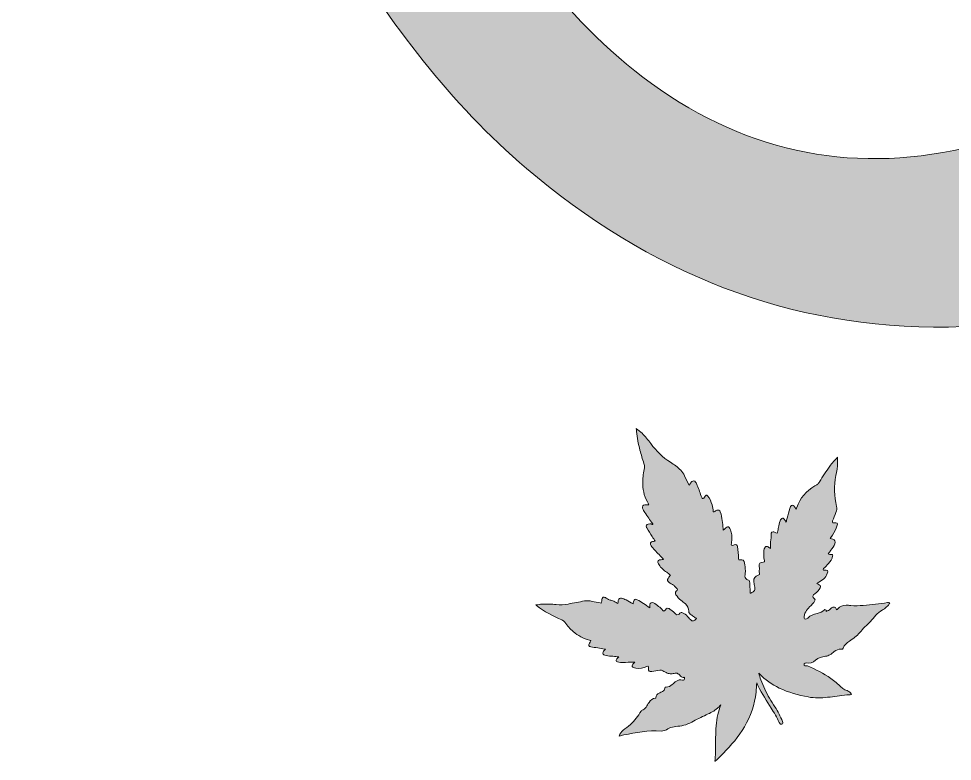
# Model space of a CAD drawing. Extents: x 630 to 1296, y -1322 to -490.
# Drawn here: x 629.9 to 746, y -1252.2 to -1159.8 of the extents above; entities that cross this region are included whole.
import ezdxf

# ---------------------------------------------------------------- set-up
doc = ezdxf.new("R2010")
doc.units = 0
doc.header["$MEASUREMENT"] = 0
doc.layers.add('katman 1', color=7, linetype='Continuous')

# ---------------------------------------------------------------- blocks, each defined once
blk = doc.blocks.new('block 4')
at = {"layer": 'katman 1', "true_color": 0xffffff}
h = blk.add_hatch(color=7, dxfattribs=at)
h.dxf.hatch_style = 2
edge = h.paths.add_edge_path()
edge.add_spline(control_points=[(653.52, -957.6), (653.52, -964.84), (653.29, -971.62), (653.56, -978.37), (654.24, -994.8), (655.26, -1011.21), (656.99, -1027.57), (660.03, -1056.17), (664.45, -1084.51), (673.56, -1111.92), (678.45, -1126.63), (684.65, -1140.71), (694, -1153.2), (698.16, -1158.76), (702.92, -1163.74), (708.56, -1167.82), (720.79, -1176.68), (734.23, -1179.26), (748.89, -1175.54), (749.96, -1175.27), (750.95, -1174.55), (752.44, -1174.9), (752.56, -1182.45), (755.04, -1189.45), (758.72, -1196.36), (755.62, -1197.81), (752.37, -1197.81), (749.23, -1198), (729.16, -1199.22), (711.43, -1193.06), (695.76, -1180.66), (685.9, -1172.85), (678.07, -1163.26), (671.47, -1152.62), (662.41, -1138.03), (656.07, -1122.24), (651.06, -1105.89), (644.99, -1086.06), (641, -1065.78), (638.12, -1045.27), (634.86, -1022.13), (633.04, -998.88), (631.94, -975.56), (630.81, -951.47), (630.87, -927.36), (630.08, -903.27), (630.06, -902.69), (629.87, -902.05), (630.33, -901.54), (631.19, -901.14), (631.81, -901.75), (632.44, -902.06), (654.04, -912.36), (675.98, -921.96), (697.05, -933.34), (719.79, -945.63), (742.24, -958.42), (763.01, -973.89), (784.27, -989.73), (804.01, -1007.41), (823.41, -1025.44), (841.53, -1042.29), (859.27, -1059.51), (875.61, -1078.11), (879.73, -1082.8), (883.76, -1087.56), (887.28, -1093.15), (885.24, -1093.05), (883.85, -1092.15), (882.38, -1091.59), (871.69, -1087.5), (860.83, -1084.11), (849.33, -1083.25), (842.73, -1082.75), (836.26, -1083.3), (830.17, -1086.05), (828.52, -1086.79), (827.57, -1086.62), (826.23, -1085.44), (793.16, -1056.42), (757.38, -1030.93), (721.76, -1005.24), (700.69, -990.06), (679.35, -975.26), (657.95, -960.55), (656.53, -959.58), (655.09, -958.64), (653.52, -957.6)], knot_values=[0, 0, 0, 0, 1, 1, 1, 2, 2, 2, 3, 3, 3, 4, 4, 4, 5, 5, 5, 6, 6, 6, 7, 7, 7, 8, 8, 8, 9, 9, 9, 10, 10, 10, 11, 11, 11, 12, 12, 12, 13, 13, 13, 14, 14, 14, 15, 15, 15, 16, 16, 16, 17, 17, 17, 18, 18, 18, 19, 19, 19, 20, 20, 20, 21, 21, 21, 22, 22, 22, 23, 23, 23, 24, 24, 24, 25, 25, 25, 26, 26, 26, 27, 27, 27, 28, 28, 28, 29, 29, 29, 29], degree=3, periodic=1)
at = {"layer": 'katman 1', "lineweight": 0}
blk.add_open_spline([(653.52, -957.6), (653.52, -964.84), (653.29, -971.62), (653.56, -978.37), (654.24, -994.8), (655.26, -1011.21), (656.99, -1027.57), (660.03, -1056.17), (664.45, -1084.51), (673.56, -1111.92), (678.45, -1126.63), (684.65, -1140.71), (694, -1153.2), (698.16, -1158.76), (702.92, -1163.74), (708.56, -1167.82), (720.79, -1176.68), (734.23, -1179.26), (748.89, -1175.54), (749.96, -1175.27), (750.95, -1174.55), (752.44, -1174.9), (752.56, -1182.45), (755.04, -1189.45), (758.72, -1196.36), (755.62, -1197.81), (752.37, -1197.81), (749.23, -1198), (729.16, -1199.22), (711.43, -1193.06), (695.76, -1180.66), (685.9, -1172.85), (678.07, -1163.26), (671.47, -1152.62), (662.41, -1138.03), (656.07, -1122.24), (651.06, -1105.89), (644.99, -1086.06), (641, -1065.78), (638.12, -1045.27), (634.86, -1022.13), (633.04, -998.88), (631.94, -975.56), (630.81, -951.47), (630.87, -927.36), (630.08, -903.27), (630.06, -902.69), (629.87, -902.05), (630.33, -901.54), (631.19, -901.14), (631.81, -901.75), (632.44, -902.06), (654.04, -912.36), (675.98, -921.96), (697.05, -933.34), (719.79, -945.63), (742.24, -958.42), (763.01, -973.89), (784.27, -989.73), (804.01, -1007.41), (823.41, -1025.44), (841.53, -1042.29), (859.27, -1059.51), (875.61, -1078.11), (879.73, -1082.8), (883.76, -1087.56), (887.28, -1093.15), (885.24, -1093.05), (883.85, -1092.15), (882.38, -1091.59), (871.69, -1087.5), (860.83, -1084.11), (849.33, -1083.25), (842.73, -1082.75), (836.26, -1083.3), (830.17, -1086.05), (828.52, -1086.79), (827.57, -1086.62), (826.23, -1085.44), (793.16, -1056.42), (757.38, -1030.93), (721.76, -1005.24), (700.69, -990.06), (679.35, -975.26), (657.95, -960.55), (656.53, -959.58), (655.09, -958.64), (653.52, -957.6)], degree=3, knots=[0, 0, 0, 0, 1, 1, 1, 2, 2, 2, 3, 3, 3, 4, 4, 4, 5, 5, 5, 6, 6, 6, 7, 7, 7, 8, 8, 8, 9, 9, 9, 10, 10, 10, 11, 11, 11, 12, 12, 12, 13, 13, 13, 14, 14, 14, 15, 15, 15, 16, 16, 16, 17, 17, 17, 18, 18, 18, 19, 19, 19, 20, 20, 20, 21, 21, 21, 22, 22, 22, 23, 23, 23, 24, 24, 24, 25, 25, 25, 26, 26, 26, 27, 27, 27, 28, 28, 28, 29, 29, 29, 29], dxfattribs=at)
blk = doc.blocks.new('block 10')
at = {"layer": 'katman 1', "true_color": 0x018f44}
h = blk.add_hatch(color=114, dxfattribs=at)
h.dxf.hatch_style = 2
edge = h.paths.add_edge_path()
edge.add_spline(control_points=[(721.65, -1242.45), (721.63, -1242.83), (721.61, -1243.2), (721.58, -1243.58), (721.42, -1245.13), (720.91, -1246.57), (720.12, -1247.91), (719.4, -1249.13), (718.5, -1250.19), (717.51, -1251.2), (717.18, -1251.52), (716.85, -1251.84), (716.51, -1252.16), (716.5, -1252.17), (716.49, -1252.18), (716.46, -1252.2), (716.46, -1252.14), (716.47, -1252.08), (716.47, -1252.03), (716.56, -1251.1), (716.54, -1250.16), (716.55, -1249.23), (716.57, -1248.26), (716.61, -1247.3), (716.83, -1246.36), (716.91, -1245.97), (717.04, -1245.59), (717.19, -1245.18), (717.08, -1245.3), (717, -1245.39), (716.92, -1245.47), (716.54, -1245.84), (716.09, -1246.1), (715.61, -1246.31), (714.99, -1246.58), (714.39, -1246.88), (713.8, -1247.22), (713.19, -1247.56), (712.54, -1247.79), (711.83, -1247.84), (711.53, -1247.86), (711.23, -1247.9), (710.95, -1248), (710.83, -1248.05), (710.71, -1248.09), (710.61, -1248.17), (710.36, -1248.37), (710.07, -1248.45), (709.76, -1248.43), (708.18, -1248.32), (706.65, -1248.6), (705.12, -1248.92), (704.94, -1248.96), (704.75, -1249.01), (704.56, -1249.05), (704.65, -1248.75), (704.82, -1248.52), (705.05, -1248.34), (705.34, -1248.11), (705.66, -1247.89), (705.94, -1247.63), (706.47, -1247.13), (706.91, -1246.56), (707.28, -1245.94), (707.31, -1245.89), (707.33, -1245.85), (707.39, -1245.84), (707.61, -1245.78), (707.77, -1245.63), (707.9, -1245.44), (708.02, -1245.26), (708.14, -1245.07), (708.26, -1244.88), (708.45, -1244.59), (708.69, -1244.37), (709.07, -1244.35), (709.11, -1244.35), (709.12, -1244.34), (709.11, -1244.3), (709.1, -1244), (709.27, -1243.84), (709.52, -1243.71), (709.66, -1243.64), (709.81, -1243.58), (709.95, -1243.49), (710.1, -1243.4), (710.21, -1243.27), (710.24, -1243.09), (710.25, -1243), (710.31, -1242.95), (710.39, -1242.95), (710.7, -1242.97), (710.93, -1242.83), (711.16, -1242.65), (711.32, -1242.51), (711.48, -1242.35), (711.67, -1242.23), (711.9, -1242.07), (712.15, -1242.01), (712.43, -1242.08), (712.5, -1242.1), (712.57, -1242.12), (712.62, -1242.05), (712.68, -1241.96), (712.67, -1241.86), (712.66, -1241.77), (712.66, -1241.73), (712.63, -1241.75), (712.61, -1241.75), (712.44, -1241.78), (712.31, -1241.7), (712.19, -1241.59), (712.11, -1241.51), (712.04, -1241.44), (711.96, -1241.36), (711.84, -1241.25), (711.69, -1241.21), (711.53, -1241.24), (711.35, -1241.27), (711.18, -1241.3), (711, -1241.3), (710.83, -1241.31), (710.67, -1241.29), (710.51, -1241.21), (710.34, -1241.12), (710.16, -1241.03), (709.98, -1240.94), (709.86, -1240.87), (709.74, -1240.84), (709.61, -1240.87), (709.28, -1240.94), (708.95, -1240.96), (708.62, -1241.02), (708.3, -1241.08), (708.17, -1240.97), (708.19, -1240.64), (708.2, -1240.6), (708.2, -1240.57), (708.2, -1240.53), (708.22, -1240.37), (708.16, -1240.32), (708, -1240.39), (707.56, -1240.61), (707.09, -1240.66), (706.61, -1240.61), (706.52, -1240.59), (706.42, -1240.58), (706.33, -1240.54), (706.17, -1240.48), (706.13, -1240.37), (706.2, -1240.21), (706.27, -1240.07), (706.38, -1239.96), (706.5, -1239.84), (706.32, -1239.85), (706.15, -1239.85), (705.99, -1239.86), (705.56, -1239.88), (705.14, -1239.91), (704.71, -1239.89), (704.58, -1239.89), (704.45, -1239.88), (704.33, -1239.82), (704.18, -1239.76), (704.14, -1239.65), (704.22, -1239.51), (704.29, -1239.39), (704.4, -1239.3), (704.51, -1239.19), (704.25, -1239.17), (704.01, -1239.16), (703.77, -1239.13), (703.49, -1239.11), (703.2, -1239.08), (702.93, -1239.03), (702.82, -1239.01), (702.72, -1238.98), (702.63, -1238.93), (702.49, -1238.86), (702.46, -1238.75), (702.54, -1238.61), (702.62, -1238.47), (702.75, -1238.36), (702.87, -1238.25), (702.83, -1238.22), (702.79, -1238.22), (702.75, -1238.22), (702.16, -1238.16), (701.59, -1238.03), (701.01, -1237.94), (700.96, -1237.93), (700.92, -1237.92), (700.88, -1237.9), (700.77, -1237.85), (700.73, -1237.76), (700.77, -1237.64), (700.81, -1237.54), (700.87, -1237.45), (700.94, -1237.36), (701.06, -1237.22), (701.04, -1237.16), (700.86, -1237.11), (700.1, -1236.92), (699.43, -1236.56), (698.83, -1236.05), (698.44, -1235.72), (698.1, -1235.33), (697.81, -1234.9), (697.71, -1234.75), (697.58, -1234.67), (697.42, -1234.6), (696.31, -1234.11), (695.25, -1233.55), (694.27, -1232.82), (694.25, -1232.8), (694.22, -1232.78), (694.18, -1232.74), (694.45, -1232.69), (694.72, -1232.66), (694.98, -1232.64), (695.57, -1232.6), (696.15, -1232.63), (696.73, -1232.7), (697.24, -1232.75), (697.72, -1232.72), (698.21, -1232.62), (698.89, -1232.48), (699.57, -1232.36), (700.25, -1232.24), (700.57, -1232.18), (700.88, -1232.22), (701.2, -1232.29), (701.53, -1232.36), (701.86, -1232.39), (702.19, -1232.49), (702.32, -1232.54), (702.36, -1232.5), (702.37, -1232.36), (702.38, -1232.21), (702.38, -1232.06), (702.45, -1231.92), (702.52, -1231.77), (702.62, -1231.73), (702.77, -1231.79), (702.89, -1231.83), (703, -1231.91), (703.11, -1231.99), (703.24, -1232.08), (703.37, -1232.14), (703.53, -1232.15), (703.7, -1232.16), (703.84, -1232.25), (703.99, -1232.33), (704.12, -1232.41), (704.25, -1232.49), (704.39, -1232.57), (704.4, -1232.42), (704.41, -1232.3), (704.44, -1232.17), (704.49, -1231.94), (704.62, -1231.85), (704.86, -1231.9), (705.05, -1231.95), (705.23, -1232.03), (705.4, -1232.12), (705.7, -1232.27), (705.99, -1232.44), (706.28, -1232.61), (706.3, -1232.51), (706.32, -1232.42), (706.34, -1232.33), (706.4, -1232.03), (706.52, -1231.97), (706.8, -1232.09), (707.08, -1232.2), (707.32, -1232.38), (707.57, -1232.55), (707.83, -1232.73), (708.08, -1232.91), (708.35, -1233.09), (708.35, -1232.97), (708.34, -1232.85), (708.36, -1232.74), (708.41, -1232.48), (708.56, -1232.38), (708.81, -1232.48), (709.06, -1232.58), (709.26, -1232.76), (709.46, -1232.92), (709.64, -1233.07), (709.82, -1233.22), (709.96, -1233.41), (710.05, -1233.53), (710.13, -1233.53), (710.24, -1233.42), (710.3, -1233.37), (710.34, -1233.3), (710.39, -1233.24), (710.47, -1233.14), (710.55, -1233.11), (710.67, -1233.16), (710.79, -1233.2), (710.89, -1233.28), (710.98, -1233.36), (711.19, -1233.54), (711.43, -1233.67), (711.6, -1233.89), (711.67, -1233.98), (711.77, -1233.98), (711.88, -1233.94), (711.96, -1233.9), (712.03, -1233.84), (712.09, -1233.78), (712.19, -1233.68), (712.3, -1233.66), (712.42, -1233.71), (712.68, -1233.8), (712.87, -1233.97), (713.05, -1234.16), (713.17, -1234.29), (713.28, -1234.43), (713.41, -1234.56), (713.68, -1234.86), (713.9, -1234.74), (714.14, -1234.47), (714.18, -1234.43), (714.14, -1234.41), (714.12, -1234.4), (713.98, -1234.3), (713.83, -1234.2), (713.69, -1234.1), (713.56, -1234), (713.42, -1233.91), (713.31, -1233.78), (713.24, -1233.71), (713.21, -1233.63), (713.21, -1233.53), (713.22, -1233.15), (713.07, -1232.84), (712.79, -1232.59), (712.61, -1232.44), (712.41, -1232.3), (712.22, -1232.16), (711.96, -1231.97), (711.79, -1231.71), (711.61, -1231.46), (711.49, -1231.31), (711.52, -1231.18), (711.64, -1231.03), (711.68, -1230.99), (711.72, -1230.96), (711.75, -1230.92), (711.82, -1230.85), (711.82, -1230.79), (711.75, -1230.72), (711.63, -1230.63), (711.53, -1230.53), (711.45, -1230.4), (711.38, -1230.28), (711.23, -1230.22), (711.1, -1230.15), (710.97, -1230.07), (710.83, -1230.01), (710.72, -1229.91), (710.56, -1229.76), (710.53, -1229.62), (710.63, -1229.43), (710.69, -1229.31), (710.77, -1229.21), (710.87, -1229.13), (710.95, -1229.07), (710.93, -1229.03), (710.87, -1228.97), (710.75, -1228.85), (710.6, -1228.76), (710.46, -1228.67), (710.08, -1228.42), (709.76, -1228.12), (709.51, -1227.75), (709.45, -1227.65), (709.39, -1227.56), (709.37, -1227.45), (709.34, -1227.29), (709.4, -1227.19), (709.55, -1227.14), (709.71, -1227.09), (709.87, -1227.12), (710.03, -1227.08), (710.04, -1227.07), (710.05, -1227.07), (710.08, -1227.06), (709.93, -1226.91), (709.78, -1226.76), (709.64, -1226.61), (709.29, -1226.24), (708.92, -1225.89), (708.6, -1225.49), (708.53, -1225.41), (708.48, -1225.32), (708.45, -1225.22), (708.4, -1225.07), (708.44, -1224.96), (708.59, -1224.89), (708.66, -1224.85), (708.73, -1224.84), (708.8, -1224.83), (708.87, -1224.82), (708.94, -1224.81), (709.03, -1224.8), (708.9, -1224.6), (708.78, -1224.42), (708.67, -1224.23), (708.45, -1223.87), (708.19, -1223.52), (707.98, -1223.15), (707.97, -1223.12), (707.95, -1223.09), (707.94, -1223.06), (707.88, -1222.86), (707.95, -1222.74), (708.15, -1222.69), (708.28, -1222.65), (708.41, -1222.65), (708.53, -1222.65), (708.59, -1222.65), (708.61, -1222.68), (708.64, -1222.71), (708.67, -1222.73), (708.7, -1222.73), (708.73, -1222.7), (708.75, -1222.67), (708.74, -1222.65), (708.72, -1222.62), (708.37, -1222.18), (708.06, -1221.71), (707.75, -1221.24), (707.64, -1221.07), (707.53, -1220.9), (707.47, -1220.71), (707.4, -1220.47), (707.49, -1220.32), (707.73, -1220.27), (707.9, -1220.24), (708.06, -1220.26), (708.24, -1220.27), (708.17, -1220.14), (708.12, -1220.02), (708.06, -1219.91), (707.61, -1219.13), (707.48, -1218.29), (707.49, -1217.41), (707.49, -1216.82), (707.55, -1216.23), (707.7, -1215.66), (707.75, -1215.47), (707.69, -1215.29), (707.63, -1215.12), (707.43, -1214.58), (707.29, -1214.03), (707.14, -1213.47), (706.93, -1212.7), (706.78, -1211.93), (706.71, -1211.13), (706.7, -1211.02), (706.69, -1210.91), (706.68, -1210.79), (706.95, -1210.96), (707.17, -1211.16), (707.39, -1211.37), (707.79, -1211.76), (708.14, -1212.21), (708.48, -1212.66), (709.17, -1213.57), (709.96, -1214.37), (710.94, -1214.98), (711.39, -1215.26), (711.84, -1215.58), (712.21, -1215.98), (712.39, -1216.18), (712.55, -1216.4), (712.67, -1216.65), (712.86, -1217.04), (713.06, -1217.43), (713.25, -1217.83), (713.3, -1217.81), (713.31, -1217.76), (713.33, -1217.73), (713.41, -1217.61), (713.49, -1217.49), (713.6, -1217.39), (713.77, -1217.25), (713.92, -1217.26), (714.06, -1217.44), (714.15, -1217.56), (714.22, -1217.7), (714.27, -1217.85), (714.46, -1218.35), (714.64, -1218.86), (714.82, -1219.37), (714.88, -1219.53), (714.93, -1219.55), (715.06, -1219.43), (715.14, -1219.36), (715.19, -1219.27), (715.25, -1219.18), (715.34, -1219.04), (715.41, -1219.04), (715.53, -1219.16), (715.84, -1219.47), (715.99, -1219.86), (716.1, -1220.27), (716.16, -1220.54), (716.21, -1220.81), (716.26, -1221.09), (716.27, -1221.16), (716.29, -1221.17), (716.35, -1221.13), (716.46, -1221.07), (716.58, -1221.01), (716.7, -1220.96), (716.91, -1220.88), (717.05, -1220.94), (717.13, -1221.16), (717.26, -1221.51), (717.31, -1221.87), (717.37, -1222.23), (717.41, -1222.56), (717.45, -1222.88), (717.49, -1223.21), (717.5, -1223.28), (717.5, -1223.35), (717.5, -1223.43), (717.59, -1223.39), (717.66, -1223.34), (717.71, -1223.26), (717.77, -1223.18), (717.84, -1223.1), (717.92, -1223.05), (718.04, -1222.97), (718.14, -1222.98), (718.23, -1223.09), (718.37, -1223.27), (718.43, -1223.48), (718.49, -1223.69), (718.59, -1224.11), (718.58, -1224.53), (718.52, -1224.95), (718.51, -1225.03), (718.49, -1225.11), (718.49, -1225.19), (718.49, -1225.29), (718.54, -1225.33), (718.64, -1225.32), (718.72, -1225.31), (718.79, -1225.28), (718.86, -1225.25), (719.09, -1225.16), (719.21, -1225.23), (719.26, -1225.48), (719.34, -1225.97), (719.39, -1226.45), (719.41, -1226.94), (719.42, -1227.13), (719.43, -1227.13), (719.61, -1227.11), (719.93, -1227.07), (720.1, -1227.2), (720.14, -1227.52), (720.18, -1227.84), (720.22, -1228.16), (720.25, -1228.48), (720.26, -1228.65), (720.22, -1228.82), (720.2, -1228.99), (720.18, -1229.21), (720.21, -1229.42), (720.42, -1229.55), (720.48, -1229.59), (720.55, -1229.62), (720.63, -1229.64), (720.71, -1229.65), (720.75, -1229.71), (720.76, -1229.79), (720.8, -1230.11), (720.81, -1230.44), (720.83, -1230.76), (720.84, -1230.92), (720.84, -1231.08), (720.84, -1231.24), (720.84, -1231.29), (720.85, -1231.31), (720.91, -1231.28), (721.01, -1231.23), (721.11, -1231.18), (721.2, -1231.12), (721.36, -1231.02), (721.43, -1230.87), (721.43, -1230.68), (721.42, -1230.45), (721.35, -1230.24), (721.32, -1230.03), (721.31, -1229.96), (721.3, -1229.89), (721.29, -1229.83), (721.26, -1229.41), (721.44, -1229.14), (721.84, -1229.01), (722, -1228.96), (722.02, -1228.93), (721.99, -1228.77), (721.97, -1228.62), (721.95, -1228.47), (721.99, -1228.31), (722.02, -1228.2), (721.99, -1228.08), (721.97, -1227.96), (721.92, -1227.55), (722.05, -1227.41), (722.46, -1227.42), (722.64, -1227.42), (722.65, -1227.4), (722.61, -1227.22), (722.53, -1226.8), (722.49, -1226.38), (722.55, -1225.95), (722.57, -1225.83), (722.6, -1225.71), (722.66, -1225.61), (722.73, -1225.48), (722.84, -1225.44), (722.98, -1225.48), (723.12, -1225.52), (723.22, -1225.62), (723.35, -1225.71), (723.35, -1225.59), (723.36, -1225.49), (723.36, -1225.39), (723.36, -1225.05), (723.36, -1224.7), (723.45, -1224.37), (723.48, -1224.27), (723.46, -1224.17), (723.45, -1224.07), (723.45, -1223.98), (723.44, -1223.88), (723.47, -1223.79), (723.5, -1223.67), (723.58, -1223.61), (723.71, -1223.63), (723.83, -1223.64), (723.94, -1223.7), (724.05, -1223.76), (724.18, -1223.82), (724.22, -1223.81), (724.25, -1223.67), (724.29, -1223.47), (724.32, -1223.27), (724.35, -1223.07), (724.4, -1222.81), (724.47, -1222.54), (724.56, -1222.28), (724.6, -1222.2), (724.64, -1222.11), (724.7, -1222.04), (724.79, -1221.91), (724.91, -1221.9), (725.02, -1222.01), (725.13, -1222.11), (725.21, -1222.24), (725.28, -1222.38), (725.28, -1222.39), (725.29, -1222.41), (725.31, -1222.45), (725.36, -1222.26), (725.4, -1222.09), (725.44, -1221.93), (725.54, -1221.53), (725.64, -1221.12), (725.77, -1220.72), (725.8, -1220.64), (725.83, -1220.56), (725.87, -1220.49), (726, -1220.28), (726.14, -1220.27), (726.31, -1220.45), (726.4, -1220.56), (726.47, -1220.68), (726.54, -1220.81), (726.59, -1220.75), (726.61, -1220.67), (726.63, -1220.61), (727.03, -1219.42), (727.83, -1218.57), (728.87, -1217.92), (728.98, -1217.85), (729.09, -1217.78), (729.2, -1217.72), (729.32, -1217.64), (729.39, -1217.52), (729.46, -1217.4), (729.87, -1216.75), (730.28, -1216.1), (730.74, -1215.47), (731.02, -1215.08), (731.34, -1214.71), (731.69, -1214.36), (731.72, -1214.59), (731.72, -1214.82), (731.72, -1215.04), (731.7, -1215.58), (731.62, -1216.1), (731.51, -1216.63), (731.25, -1217.92), (731.3, -1219.2), (731.58, -1220.48), (731.64, -1220.73), (731.6, -1220.98), (731.5, -1221.22), (731.36, -1221.57), (731.26, -1221.94), (731.09, -1222.28), (731.02, -1222.43), (731.07, -1222.51), (731.24, -1222.52), (731.33, -1222.53), (731.42, -1222.51), (731.51, -1222.51), (731.65, -1222.49), (731.71, -1222.55), (731.69, -1222.69), (731.68, -1222.86), (731.61, -1223.02), (731.55, -1223.18), (731.38, -1223.6), (731.15, -1223.97), (730.88, -1224.33), (730.85, -1224.37), (730.82, -1224.42), (730.79, -1224.46), (730.9, -1224.5), (731.01, -1224.52), (731.11, -1224.56), (731.39, -1224.66), (731.47, -1224.84), (731.37, -1225.11), (731.26, -1225.42), (731.06, -1225.67), (730.88, -1225.93), (730.78, -1226.06), (730.68, -1226.19), (730.58, -1226.32), (730.52, -1226.39), (730.55, -1226.41), (730.61, -1226.43), (730.71, -1226.46), (730.81, -1226.45), (730.91, -1226.44), (731.09, -1226.43), (731.13, -1226.46), (731.09, -1226.64), (731.03, -1227.01), (730.84, -1227.3), (730.59, -1227.57), (730.39, -1227.79), (730.17, -1228), (729.96, -1228.22), (729.94, -1228.25), (729.88, -1228.27), (729.91, -1228.33), (729.93, -1228.39), (729.98, -1228.42), (730.04, -1228.42), (730.13, -1228.42), (730.21, -1228.41), (730.3, -1228.4), (730.45, -1228.4), (730.5, -1228.46), (730.48, -1228.62), (730.43, -1228.9), (730.3, -1229.14), (730.11, -1229.35), (729.91, -1229.58), (729.65, -1229.76), (729.39, -1229.92), (729.3, -1229.97), (729.22, -1230.02), (729.12, -1230.08), (729.23, -1230.12), (729.34, -1230.15), (729.43, -1230.22), (729.6, -1230.33), (729.64, -1230.45), (729.54, -1230.62), (729.37, -1230.9), (729.2, -1231.16), (728.91, -1231.33), (728.58, -1231.51), (728.56, -1231.72), (728.84, -1231.97), (728.93, -1232.05), (728.93, -1232.11), (728.88, -1232.2), (728.72, -1232.51), (728.48, -1232.74), (728.24, -1232.98), (728.06, -1233.16), (727.88, -1233.35), (727.75, -1233.58), (727.6, -1233.83), (727.55, -1234.11), (727.57, -1234.4), (727.58, -1234.47), (727.62, -1234.49), (727.68, -1234.49), (727.81, -1234.49), (727.92, -1234.46), (728, -1234.37), (728.32, -1234.02), (728.75, -1233.91), (729.18, -1233.8), (729.52, -1233.72), (729.84, -1233.61), (730.08, -1233.34), (730.1, -1233.31), (730.11, -1233.31), (730.14, -1233.32), (730.28, -1233.37), (730.32, -1233.42), (730.28, -1233.54), (730.48, -1233.46), (730.67, -1233.39), (730.82, -1233.23), (730.86, -1233.18), (730.92, -1233.14), (730.97, -1233.1), (731.07, -1233.02), (731.19, -1232.97), (731.32, -1233.02), (731.5, -1233.07), (731.57, -1233.15), (731.57, -1233.34), (731.63, -1233.3), (731.69, -1233.27), (731.74, -1233.22), (732, -1232.9), (732.35, -1232.78), (732.76, -1232.77), (732.96, -1232.77), (733.16, -1232.79), (733.35, -1232.82), (733.87, -1232.89), (734.39, -1232.83), (734.91, -1232.8), (735.93, -1232.73), (736.94, -1232.61), (737.94, -1232.44), (738.03, -1232.42), (738.06, -1232.43), (738.23, -1232.47), (738.12, -1232.67), (737.98, -1232.84), (737.81, -1232.99), (737.64, -1233.15), (737.45, -1233.28), (737.25, -1233.39), (736.95, -1233.55), (736.69, -1233.76), (736.48, -1234.02), (736.05, -1234.54), (735.62, -1235.04), (735.11, -1235.48), (734.87, -1235.69), (734.68, -1235.94), (734.47, -1236.18), (734.11, -1236.6), (733.67, -1236.94), (733.2, -1237.23), (732.85, -1237.45), (732.56, -1237.72), (732.4, -1238.11), (732.36, -1238.22), (732.29, -1238.27), (732.16, -1238.25), (731.82, -1238.21), (731.55, -1238.37), (731.29, -1238.55), (731.12, -1238.68), (730.95, -1238.82), (730.76, -1238.94), (730.59, -1239.04), (730.41, -1239.1), (730.22, -1239.13), (729.77, -1239.19), (729.33, -1239.3), (728.98, -1239.61), (728.63, -1239.93), (728.24, -1240.01), (727.79, -1239.96), (727.7, -1239.95), (727.61, -1239.95), (727.57, -1240.07), (727.51, -1240.25), (727.57, -1240.32), (727.75, -1240.3), (727.83, -1240.3), (727.89, -1240.29), (727.96, -1240.32), (728.98, -1240.75), (729.97, -1241.24), (730.88, -1241.89), (731.33, -1242.22), (731.77, -1242.57), (732.16, -1242.97), (732.3, -1243.11), (732.45, -1243.22), (732.63, -1243.29), (732.8, -1243.36), (732.98, -1243.43), (733.13, -1243.53), (733.27, -1243.62), (733.38, -1243.74), (733.44, -1243.9), (733.24, -1243.91), (733.05, -1243.93), (732.85, -1243.94), (732.06, -1244.02), (731.27, -1244.14), (730.47, -1244.23), (729.67, -1244.31), (728.86, -1244.34), (728.06, -1244.19), (726.82, -1243.96), (725.61, -1243.63), (724.46, -1243.08), (723.53, -1242.64), (722.7, -1242.05), (721.99, -1241.3), (721.97, -1241.28), (721.95, -1241.27), (721.92, -1241.24), (721.99, -1241.52), (722.08, -1241.79), (722.17, -1242.05), (722.45, -1242.86), (722.82, -1243.63), (723.26, -1244.36), (723.47, -1244.72), (723.7, -1245.06), (723.92, -1245.41), (724.29, -1246), (724.6, -1246.62), (724.88, -1247.25), (724.96, -1247.41), (724.91, -1247.52), (724.76, -1247.58), (724.66, -1247.61), (724.58, -1247.59), (724.53, -1247.5), (724.5, -1247.45), (724.47, -1247.4), (724.45, -1247.35), (724.16, -1246.74), (723.82, -1246.15), (723.45, -1245.57), (722.89, -1244.68), (722.3, -1243.8), (721.84, -1242.84), (721.78, -1242.71), (721.71, -1242.58), (721.65, -1242.45)], knot_values=[0, 0, 0, 0, 1, 1, 1, 2, 2, 2, 3, 3, 3, 4, 4, 4, 5, 5, 5, 6, 6, 6, 7, 7, 7, 8, 8, 8, 9, 9, 9, 10, 10, 10, 11, 11, 11, 12, 12, 12, 13, 13, 13, 14, 14, 14, 15, 15, 15, 16, 16, 16, 17, 17, 17, 18, 18, 18, 19, 19, 19, 20, 20, 20, 21, 21, 21, 22, 22, 22, 23, 23, 23, 24, 24, 24, 25, 25, 25, 26, 26, 26, 27, 27, 27, 28, 28, 28, 29, 29, 29, 30, 30, 30, 31, 31, 31, 32, 32, 32, 33, 33, 33, 34, 34, 34, 35, 35, 35, 36, 36, 36, 37, 37, 37, 38, 38, 38, 39, 39, 39, 40, 40, 40, 41, 41, 41, 42, 42, 42, 43, 43, 43, 44, 44, 44, 45, 45, 45, 46, 46, 46, 47, 47, 47, 48, 48, 48, 49, 49, 49, 50, 50, 50, 51, 51, 51, 52, 52, 52, 53, 53, 53, 54, 54, 54, 55, 55, 55, 56, 56, 56, 57, 57, 57, 58, 58, 58, 59, 59, 59, 60, 60, 60, 61, 61, 61, 62, 62, 62, 63, 63, 63, 64, 64, 64, 65, 65, 65, 66, 66, 66, 67, 67, 67, 68, 68, 68, 69, 69, 69, 70, 70, 70, 71, 71, 71, 72, 72, 72, 73, 73, 73, 74, 74, 74, 75, 75, 75, 76, 76, 76, 77, 77, 77, 78, 78, 78, 79, 79, 79, 80, 80, 80, 81, 81, 81, 82, 82, 82, 83, 83, 83, 84, 84, 84, 85, 85, 85, 86, 86, 86, 87, 87, 87, 88, 88, 88, 89, 89, 89, 90, 90, 90, 91, 91, 91, 92, 92, 92, 93, 93, 93, 94, 94, 94, 95, 95, 95, 96, 96, 96, 97, 97, 97, 98, 98, 98, 99, 99, 99, 100, 100, 100, 101, 101, 101, 102, 102, 102, 103, 103, 103, 104, 104, 104, 105, 105, 105, 106, 106, 106, 107, 107, 107, 108, 108, 108, 109, 109, 109, 110, 110, 110, 111, 111, 111, 112, 112, 112, 113, 113, 113, 114, 114, 114, 115, 115, 115, 116, 116, 116, 117, 117, 117, 118, 118, 118, 119, 119, 119, 120, 120, 120, 121, 121, 121, 122, 122, 122, 123, 123, 123, 124, 124, 124, 125, 125, 125, 126, 126, 126, 127, 127, 127, 128, 128, 128, 129, 129, 129, 130, 130, 130, 131, 131, 131, 132, 132, 132, 133, 133, 133, 134, 134, 134, 135, 135, 135, 136, 136, 136, 137, 137, 137, 138, 138, 138, 139, 139, 139, 140, 140, 140, 141, 141, 141, 142, 142, 142, 143, 143, 143, 144, 144, 144, 145, 145, 145, 146, 146, 146, 147, 147, 147, 148, 148, 148, 149, 149, 149, 150, 150, 150, 151, 151, 151, 152, 152, 152, 153, 153, 153, 154, 154, 154, 155, 155, 155, 156, 156, 156, 157, 157, 157, 158, 158, 158, 159, 159, 159, 160, 160, 160, 161, 161, 161, 162, 162, 162, 163, 163, 163, 164, 164, 164, 165, 165, 165, 166, 166, 166, 167, 167, 167, 168, 168, 168, 169, 169, 169, 170, 170, 170, 171, 171, 171, 172, 172, 172, 173, 173, 173, 174, 174, 174, 175, 175, 175, 176, 176, 176, 177, 177, 177, 178, 178, 178, 179, 179, 179, 180, 180, 180, 181, 181, 181, 182, 182, 182, 183, 183, 183, 184, 184, 184, 185, 185, 185, 186, 186, 186, 187, 187, 187, 188, 188, 188, 189, 189, 189, 190, 190, 190, 191, 191, 191, 192, 192, 192, 193, 193, 193, 194, 194, 194, 195, 195, 195, 196, 196, 196, 197, 197, 197, 198, 198, 198, 199, 199, 199, 200, 200, 200, 201, 201, 201, 202, 202, 202, 203, 203, 203, 204, 204, 204, 205, 205, 205, 206, 206, 206, 207, 207, 207, 208, 208, 208, 209, 209, 209, 210, 210, 210, 211, 211, 211, 212, 212, 212, 213, 213, 213, 214, 214, 214, 215, 215, 215, 216, 216, 216, 217, 217, 217, 218, 218, 218, 219, 219, 219, 220, 220, 220, 221, 221, 221, 222, 222, 222, 223, 223, 223, 224, 224, 224, 225, 225, 225, 226, 226, 226, 227, 227, 227, 228, 228, 228, 229, 229, 229, 230, 230, 230, 231, 231, 231, 232, 232, 232, 233, 233, 233, 234, 234, 234, 235, 235, 235, 236, 236, 236, 237, 237, 237, 238, 238, 238, 239, 239, 239, 240, 240, 240, 241, 241, 241, 242, 242, 242, 243, 243, 243, 244, 244, 244, 245, 245, 245, 246, 246, 246, 247, 247, 247, 248, 248, 248, 249, 249, 249, 250, 250, 250, 251, 251, 251, 252, 252, 252, 253, 253, 253, 254, 254, 254, 255, 255, 255, 256, 256, 256, 257, 257, 257, 258, 258, 258, 259, 259, 259, 260, 260, 260, 261, 261, 261, 262, 262, 262, 263, 263, 263, 264, 264, 264, 265, 265, 265, 266, 266, 266, 267, 267, 267, 268, 268, 268, 269, 269, 269, 270, 270, 270, 271, 271, 271, 272, 272, 272, 273, 273, 273, 274, 274, 274, 275, 275, 275, 276, 276, 276, 277, 277, 277, 278, 278, 278, 279, 279, 279, 280, 280, 280, 281, 281, 281, 282, 282, 282, 283, 283, 283, 284, 284, 284, 285, 285, 285, 286, 286, 286, 287, 287, 287, 288, 288, 288, 289, 289, 289, 290, 290, 290, 291, 291, 291, 292, 292, 292, 293, 293, 293, 294, 294, 294, 295, 295, 295, 296, 296, 296, 297, 297, 297, 298, 298, 298, 299, 299, 299, 300, 300, 300, 301, 301, 301, 302, 302, 302, 303, 303, 303, 304, 304, 304, 305, 305, 305, 306, 306, 306, 307, 307, 307, 308, 308, 308, 309, 309, 309, 310, 310, 310, 311, 311, 311, 312, 312, 312, 313, 313, 313, 314, 314, 314, 315, 315, 315, 316, 316, 316, 317, 317, 317, 318, 318, 318, 319, 319, 319, 320, 320, 320, 321, 321, 321, 322, 322, 322, 323, 323, 323, 323], degree=3, periodic=1)
at = {"layer": 'katman 1', "lineweight": 0}
blk.add_open_spline([(721.65, -1242.45), (721.63, -1242.83), (721.61, -1243.2), (721.58, -1243.58), (721.42, -1245.13), (720.91, -1246.57), (720.12, -1247.91), (719.4, -1249.13), (718.5, -1250.19), (717.51, -1251.2), (717.18, -1251.52), (716.85, -1251.84), (716.51, -1252.16), (716.5, -1252.17), (716.49, -1252.18), (716.46, -1252.2), (716.46, -1252.14), (716.47, -1252.08), (716.47, -1252.03), (716.56, -1251.1), (716.54, -1250.16), (716.55, -1249.23), (716.57, -1248.26), (716.61, -1247.3), (716.83, -1246.36), (716.91, -1245.97), (717.04, -1245.59), (717.19, -1245.18), (717.08, -1245.3), (717, -1245.39), (716.92, -1245.47), (716.54, -1245.84), (716.09, -1246.1), (715.61, -1246.31), (714.99, -1246.58), (714.39, -1246.88), (713.8, -1247.22), (713.19, -1247.56), (712.54, -1247.79), (711.83, -1247.84), (711.53, -1247.86), (711.23, -1247.9), (710.95, -1248), (710.83, -1248.05), (710.71, -1248.09), (710.61, -1248.17), (710.36, -1248.37), (710.07, -1248.45), (709.76, -1248.43), (708.18, -1248.32), (706.65, -1248.6), (705.12, -1248.92), (704.94, -1248.96), (704.75, -1249.01), (704.56, -1249.05), (704.65, -1248.75), (704.82, -1248.52), (705.05, -1248.34), (705.34, -1248.11), (705.66, -1247.89), (705.94, -1247.63), (706.47, -1247.13), (706.91, -1246.56), (707.28, -1245.94), (707.31, -1245.89), (707.33, -1245.85), (707.39, -1245.84), (707.61, -1245.78), (707.77, -1245.63), (707.9, -1245.44), (708.02, -1245.26), (708.14, -1245.07), (708.26, -1244.88), (708.45, -1244.59), (708.69, -1244.37), (709.07, -1244.35), (709.11, -1244.35), (709.12, -1244.34), (709.11, -1244.3), (709.1, -1244), (709.27, -1243.84), (709.52, -1243.71), (709.66, -1243.64), (709.81, -1243.58), (709.95, -1243.49), (710.1, -1243.4), (710.21, -1243.27), (710.24, -1243.09), (710.25, -1243), (710.31, -1242.95), (710.39, -1242.95), (710.7, -1242.97), (710.93, -1242.83), (711.16, -1242.65), (711.32, -1242.51), (711.48, -1242.35), (711.67, -1242.23), (711.9, -1242.07), (712.15, -1242.01), (712.43, -1242.08), (712.5, -1242.1), (712.57, -1242.12), (712.62, -1242.05), (712.68, -1241.96), (712.67, -1241.86), (712.66, -1241.77), (712.66, -1241.73), (712.63, -1241.75), (712.61, -1241.75), (712.44, -1241.78), (712.31, -1241.7), (712.19, -1241.59), (712.11, -1241.51), (712.04, -1241.44), (711.96, -1241.36), (711.84, -1241.25), (711.69, -1241.21), (711.53, -1241.24), (711.35, -1241.27), (711.18, -1241.3), (711, -1241.3), (710.83, -1241.31), (710.67, -1241.29), (710.51, -1241.21), (710.34, -1241.12), (710.16, -1241.03), (709.98, -1240.94), (709.86, -1240.87), (709.74, -1240.84), (709.61, -1240.87), (709.28, -1240.94), (708.95, -1240.96), (708.62, -1241.02), (708.3, -1241.08), (708.17, -1240.97), (708.19, -1240.64), (708.2, -1240.6), (708.2, -1240.57), (708.2, -1240.53), (708.22, -1240.37), (708.16, -1240.32), (708, -1240.39), (707.56, -1240.61), (707.09, -1240.66), (706.61, -1240.61), (706.52, -1240.59), (706.42, -1240.58), (706.33, -1240.54), (706.17, -1240.48), (706.13, -1240.37), (706.2, -1240.21), (706.27, -1240.07), (706.38, -1239.96), (706.5, -1239.84), (706.32, -1239.85), (706.15, -1239.85), (705.99, -1239.86), (705.56, -1239.88), (705.14, -1239.91), (704.71, -1239.89), (704.58, -1239.89), (704.45, -1239.88), (704.33, -1239.82), (704.18, -1239.76), (704.14, -1239.65), (704.22, -1239.51), (704.29, -1239.39), (704.4, -1239.3), (704.51, -1239.19), (704.25, -1239.17), (704.01, -1239.16), (703.77, -1239.13), (703.49, -1239.11), (703.2, -1239.08), (702.93, -1239.03), (702.82, -1239.01), (702.72, -1238.98), (702.63, -1238.93), (702.49, -1238.86), (702.46, -1238.75), (702.54, -1238.61), (702.62, -1238.47), (702.75, -1238.36), (702.87, -1238.25), (702.83, -1238.22), (702.79, -1238.22), (702.75, -1238.22), (702.16, -1238.16), (701.59, -1238.03), (701.01, -1237.94), (700.96, -1237.93), (700.92, -1237.92), (700.88, -1237.9), (700.77, -1237.85), (700.73, -1237.76), (700.77, -1237.64), (700.81, -1237.54), (700.87, -1237.45), (700.94, -1237.36), (701.06, -1237.22), (701.04, -1237.16), (700.86, -1237.11), (700.1, -1236.92), (699.43, -1236.56), (698.83, -1236.05), (698.44, -1235.72), (698.1, -1235.33), (697.81, -1234.9), (697.71, -1234.75), (697.58, -1234.67), (697.42, -1234.6), (696.31, -1234.11), (695.25, -1233.55), (694.27, -1232.82), (694.25, -1232.8), (694.22, -1232.78), (694.18, -1232.74), (694.45, -1232.69), (694.72, -1232.66), (694.98, -1232.64), (695.57, -1232.6), (696.15, -1232.63), (696.73, -1232.7), (697.24, -1232.75), (697.72, -1232.72), (698.21, -1232.62), (698.89, -1232.48), (699.57, -1232.36), (700.25, -1232.24), (700.57, -1232.18), (700.88, -1232.22), (701.2, -1232.29), (701.53, -1232.36), (701.86, -1232.39), (702.19, -1232.49), (702.32, -1232.54), (702.36, -1232.5), (702.37, -1232.36), (702.38, -1232.21), (702.38, -1232.06), (702.45, -1231.92), (702.52, -1231.77), (702.62, -1231.73), (702.77, -1231.79), (702.89, -1231.83), (703, -1231.91), (703.11, -1231.99), (703.24, -1232.08), (703.37, -1232.14), (703.53, -1232.15), (703.7, -1232.16), (703.84, -1232.25), (703.99, -1232.33), (704.12, -1232.41), (704.25, -1232.49), (704.39, -1232.57), (704.4, -1232.42), (704.41, -1232.3), (704.44, -1232.17), (704.49, -1231.94), (704.62, -1231.85), (704.86, -1231.9), (705.05, -1231.95), (705.23, -1232.03), (705.4, -1232.12), (705.7, -1232.27), (705.99, -1232.44), (706.28, -1232.61), (706.3, -1232.51), (706.32, -1232.42), (706.34, -1232.33), (706.4, -1232.03), (706.52, -1231.97), (706.8, -1232.09), (707.08, -1232.2), (707.32, -1232.38), (707.57, -1232.55), (707.83, -1232.73), (708.08, -1232.91), (708.35, -1233.09), (708.35, -1232.97), (708.34, -1232.85), (708.36, -1232.74), (708.41, -1232.48), (708.56, -1232.38), (708.81, -1232.48), (709.06, -1232.58), (709.26, -1232.76), (709.46, -1232.92), (709.64, -1233.07), (709.82, -1233.22), (709.96, -1233.41), (710.05, -1233.53), (710.13, -1233.53), (710.24, -1233.42), (710.3, -1233.37), (710.34, -1233.3), (710.39, -1233.24), (710.47, -1233.14), (710.55, -1233.11), (710.67, -1233.16), (710.79, -1233.2), (710.89, -1233.28), (710.98, -1233.36), (711.19, -1233.54), (711.43, -1233.67), (711.6, -1233.89), (711.67, -1233.98), (711.77, -1233.98), (711.88, -1233.94), (711.96, -1233.9), (712.03, -1233.84), (712.09, -1233.78), (712.19, -1233.68), (712.3, -1233.66), (712.42, -1233.71), (712.68, -1233.8), (712.87, -1233.97), (713.05, -1234.16), (713.17, -1234.29), (713.28, -1234.43), (713.41, -1234.56), (713.68, -1234.86), (713.9, -1234.74), (714.14, -1234.47), (714.18, -1234.43), (714.14, -1234.41), (714.12, -1234.4), (713.98, -1234.3), (713.83, -1234.2), (713.69, -1234.1), (713.56, -1234), (713.42, -1233.91), (713.31, -1233.78), (713.24, -1233.71), (713.21, -1233.63), (713.21, -1233.53), (713.22, -1233.15), (713.07, -1232.84), (712.79, -1232.59), (712.61, -1232.44), (712.41, -1232.3), (712.22, -1232.16), (711.96, -1231.97), (711.79, -1231.71), (711.61, -1231.46), (711.49, -1231.31), (711.52, -1231.18), (711.64, -1231.03), (711.68, -1230.99), (711.72, -1230.96), (711.75, -1230.92), (711.82, -1230.85), (711.82, -1230.79), (711.75, -1230.72), (711.63, -1230.63), (711.53, -1230.53), (711.45, -1230.4), (711.38, -1230.28), (711.23, -1230.22), (711.1, -1230.15), (710.97, -1230.07), (710.83, -1230.01), (710.72, -1229.91), (710.56, -1229.76), (710.53, -1229.62), (710.63, -1229.43), (710.69, -1229.31), (710.77, -1229.21), (710.87, -1229.13), (710.95, -1229.07), (710.93, -1229.03), (710.87, -1228.97), (710.75, -1228.85), (710.6, -1228.76), (710.46, -1228.67), (710.08, -1228.42), (709.76, -1228.12), (709.51, -1227.75), (709.45, -1227.65), (709.39, -1227.56), (709.37, -1227.45), (709.34, -1227.29), (709.4, -1227.19), (709.55, -1227.14), (709.71, -1227.09), (709.87, -1227.12), (710.03, -1227.08), (710.04, -1227.07), (710.05, -1227.07), (710.08, -1227.06), (709.93, -1226.91), (709.78, -1226.76), (709.64, -1226.61), (709.29, -1226.24), (708.92, -1225.89), (708.6, -1225.49), (708.53, -1225.41), (708.48, -1225.32), (708.45, -1225.22), (708.4, -1225.07), (708.44, -1224.96), (708.59, -1224.89), (708.66, -1224.85), (708.73, -1224.84), (708.8, -1224.83), (708.87, -1224.82), (708.94, -1224.81), (709.03, -1224.8), (708.9, -1224.6), (708.78, -1224.42), (708.67, -1224.23), (708.45, -1223.87), (708.19, -1223.52), (707.98, -1223.15), (707.97, -1223.12), (707.95, -1223.09), (707.94, -1223.06), (707.88, -1222.86), (707.95, -1222.74), (708.15, -1222.69), (708.28, -1222.65), (708.41, -1222.65), (708.53, -1222.65), (708.59, -1222.65), (708.61, -1222.68), (708.64, -1222.71), (708.67, -1222.73), (708.7, -1222.73), (708.73, -1222.7), (708.75, -1222.67), (708.74, -1222.65), (708.72, -1222.62), (708.37, -1222.18), (708.06, -1221.71), (707.75, -1221.24), (707.64, -1221.07), (707.53, -1220.9), (707.47, -1220.71), (707.4, -1220.47), (707.49, -1220.32), (707.73, -1220.27), (707.9, -1220.24), (708.06, -1220.26), (708.24, -1220.27), (708.17, -1220.14), (708.12, -1220.02), (708.06, -1219.91), (707.61, -1219.13), (707.48, -1218.29), (707.49, -1217.41), (707.49, -1216.82), (707.55, -1216.23), (707.7, -1215.66), (707.75, -1215.47), (707.69, -1215.29), (707.63, -1215.12), (707.43, -1214.58), (707.29, -1214.03), (707.14, -1213.47), (706.93, -1212.7), (706.78, -1211.93), (706.71, -1211.13), (706.7, -1211.02), (706.69, -1210.91), (706.68, -1210.79), (706.95, -1210.96), (707.17, -1211.16), (707.39, -1211.37), (707.79, -1211.76), (708.14, -1212.21), (708.48, -1212.66), (709.17, -1213.57), (709.96, -1214.37), (710.94, -1214.98), (711.39, -1215.26), (711.84, -1215.58), (712.21, -1215.98), (712.39, -1216.18), (712.55, -1216.4), (712.67, -1216.65), (712.86, -1217.04), (713.06, -1217.43), (713.25, -1217.83), (713.3, -1217.81), (713.31, -1217.76), (713.33, -1217.73), (713.41, -1217.61), (713.49, -1217.49), (713.6, -1217.39), (713.77, -1217.25), (713.92, -1217.26), (714.06, -1217.44), (714.15, -1217.56), (714.22, -1217.7), (714.27, -1217.85), (714.46, -1218.35), (714.64, -1218.86), (714.82, -1219.37), (714.88, -1219.53), (714.93, -1219.55), (715.06, -1219.43), (715.14, -1219.36), (715.19, -1219.27), (715.25, -1219.18), (715.34, -1219.04), (715.41, -1219.04), (715.53, -1219.16), (715.84, -1219.47), (715.99, -1219.86), (716.1, -1220.27), (716.16, -1220.54), (716.21, -1220.81), (716.26, -1221.09), (716.27, -1221.16), (716.29, -1221.17), (716.35, -1221.13), (716.46, -1221.07), (716.58, -1221.01), (716.7, -1220.96), (716.91, -1220.88), (717.05, -1220.94), (717.13, -1221.16), (717.26, -1221.51), (717.31, -1221.87), (717.37, -1222.23), (717.41, -1222.56), (717.45, -1222.88), (717.49, -1223.21), (717.5, -1223.28), (717.5, -1223.35), (717.5, -1223.43), (717.59, -1223.39), (717.66, -1223.34), (717.71, -1223.26), (717.77, -1223.18), (717.84, -1223.1), (717.92, -1223.05), (718.04, -1222.97), (718.14, -1222.98), (718.23, -1223.09), (718.37, -1223.27), (718.43, -1223.48), (718.49, -1223.69), (718.59, -1224.11), (718.58, -1224.53), (718.52, -1224.95), (718.51, -1225.03), (718.49, -1225.11), (718.49, -1225.19), (718.49, -1225.29), (718.54, -1225.33), (718.64, -1225.32), (718.72, -1225.31), (718.79, -1225.28), (718.86, -1225.25), (719.09, -1225.16), (719.21, -1225.23), (719.26, -1225.48), (719.34, -1225.97), (719.39, -1226.45), (719.41, -1226.94), (719.42, -1227.13), (719.43, -1227.13), (719.61, -1227.11), (719.93, -1227.07), (720.1, -1227.2), (720.14, -1227.52), (720.18, -1227.84), (720.22, -1228.16), (720.25, -1228.48), (720.26, -1228.65), (720.22, -1228.82), (720.2, -1228.99), (720.18, -1229.21), (720.21, -1229.42), (720.42, -1229.55), (720.48, -1229.59), (720.55, -1229.62), (720.63, -1229.64), (720.71, -1229.65), (720.75, -1229.71), (720.76, -1229.79), (720.8, -1230.11), (720.81, -1230.44), (720.83, -1230.76), (720.84, -1230.92), (720.84, -1231.08), (720.84, -1231.24), (720.84, -1231.29), (720.85, -1231.31), (720.91, -1231.28), (721.01, -1231.23), (721.11, -1231.18), (721.2, -1231.12), (721.36, -1231.02), (721.43, -1230.87), (721.43, -1230.68), (721.42, -1230.45), (721.35, -1230.24), (721.32, -1230.03), (721.31, -1229.96), (721.3, -1229.89), (721.29, -1229.83), (721.26, -1229.41), (721.44, -1229.14), (721.84, -1229.01), (722, -1228.96), (722.02, -1228.93), (721.99, -1228.77), (721.97, -1228.62), (721.95, -1228.47), (721.99, -1228.31), (722.02, -1228.2), (721.99, -1228.08), (721.97, -1227.96), (721.92, -1227.55), (722.05, -1227.41), (722.46, -1227.42), (722.64, -1227.42), (722.65, -1227.4), (722.61, -1227.22), (722.53, -1226.8), (722.49, -1226.38), (722.55, -1225.95), (722.57, -1225.83), (722.6, -1225.71), (722.66, -1225.61), (722.73, -1225.48), (722.84, -1225.44), (722.98, -1225.48), (723.12, -1225.52), (723.22, -1225.62), (723.35, -1225.71), (723.35, -1225.59), (723.36, -1225.49), (723.36, -1225.39), (723.36, -1225.05), (723.36, -1224.7), (723.45, -1224.37), (723.48, -1224.27), (723.46, -1224.17), (723.45, -1224.07), (723.45, -1223.98), (723.44, -1223.88), (723.47, -1223.79), (723.5, -1223.67), (723.58, -1223.61), (723.71, -1223.63), (723.83, -1223.64), (723.94, -1223.7), (724.05, -1223.76), (724.18, -1223.82), (724.22, -1223.81), (724.25, -1223.67), (724.29, -1223.47), (724.32, -1223.27), (724.35, -1223.07), (724.4, -1222.81), (724.47, -1222.54), (724.56, -1222.28), (724.6, -1222.2), (724.64, -1222.11), (724.7, -1222.04), (724.79, -1221.91), (724.91, -1221.9), (725.02, -1222.01), (725.13, -1222.11), (725.21, -1222.24), (725.28, -1222.38), (725.28, -1222.39), (725.29, -1222.41), (725.31, -1222.45), (725.36, -1222.26), (725.4, -1222.09), (725.44, -1221.93), (725.54, -1221.53), (725.64, -1221.12), (725.77, -1220.72), (725.8, -1220.64), (725.83, -1220.56), (725.87, -1220.49), (726, -1220.28), (726.14, -1220.27), (726.31, -1220.45), (726.4, -1220.56), (726.47, -1220.68), (726.54, -1220.81), (726.59, -1220.75), (726.61, -1220.67), (726.63, -1220.61), (727.03, -1219.42), (727.83, -1218.57), (728.87, -1217.92), (728.98, -1217.85), (729.09, -1217.78), (729.2, -1217.72), (729.32, -1217.64), (729.39, -1217.52), (729.46, -1217.4), (729.87, -1216.75), (730.28, -1216.1), (730.74, -1215.47), (731.02, -1215.08), (731.34, -1214.71), (731.69, -1214.36), (731.72, -1214.59), (731.72, -1214.82), (731.72, -1215.04), (731.7, -1215.58), (731.62, -1216.1), (731.51, -1216.63), (731.25, -1217.92), (731.3, -1219.2), (731.58, -1220.48), (731.64, -1220.73), (731.6, -1220.98), (731.5, -1221.22), (731.36, -1221.57), (731.26, -1221.94), (731.09, -1222.28), (731.02, -1222.43), (731.07, -1222.51), (731.24, -1222.52), (731.33, -1222.53), (731.42, -1222.51), (731.51, -1222.51), (731.65, -1222.49), (731.71, -1222.55), (731.69, -1222.69), (731.68, -1222.86), (731.61, -1223.02), (731.55, -1223.18), (731.38, -1223.6), (731.15, -1223.97), (730.88, -1224.33), (730.85, -1224.37), (730.82, -1224.42), (730.79, -1224.46), (730.9, -1224.5), (731.01, -1224.52), (731.11, -1224.56), (731.39, -1224.66), (731.47, -1224.84), (731.37, -1225.11), (731.26, -1225.42), (731.06, -1225.67), (730.88, -1225.93), (730.78, -1226.06), (730.68, -1226.19), (730.58, -1226.32), (730.52, -1226.39), (730.55, -1226.41), (730.61, -1226.43), (730.71, -1226.46), (730.81, -1226.45), (730.91, -1226.44), (731.09, -1226.43), (731.13, -1226.46), (731.09, -1226.64), (731.03, -1227.01), (730.84, -1227.3), (730.59, -1227.57), (730.39, -1227.79), (730.17, -1228), (729.96, -1228.22), (729.94, -1228.25), (729.88, -1228.27), (729.91, -1228.33), (729.93, -1228.39), (729.98, -1228.42), (730.04, -1228.42), (730.13, -1228.42), (730.21, -1228.41), (730.3, -1228.4), (730.45, -1228.4), (730.5, -1228.46), (730.48, -1228.62), (730.43, -1228.9), (730.3, -1229.14), (730.11, -1229.35), (729.91, -1229.58), (729.65, -1229.76), (729.39, -1229.92), (729.3, -1229.97), (729.22, -1230.02), (729.12, -1230.08), (729.23, -1230.12), (729.34, -1230.15), (729.43, -1230.22), (729.6, -1230.33), (729.64, -1230.45), (729.54, -1230.62), (729.37, -1230.9), (729.2, -1231.16), (728.91, -1231.33), (728.58, -1231.51), (728.56, -1231.72), (728.84, -1231.97), (728.93, -1232.05), (728.93, -1232.11), (728.88, -1232.2), (728.72, -1232.51), (728.48, -1232.74), (728.24, -1232.98), (728.06, -1233.16), (727.88, -1233.35), (727.75, -1233.58), (727.6, -1233.83), (727.55, -1234.11), (727.57, -1234.4), (727.58, -1234.47), (727.62, -1234.49), (727.68, -1234.49), (727.81, -1234.49), (727.92, -1234.46), (728, -1234.37), (728.32, -1234.02), (728.75, -1233.91), (729.18, -1233.8), (729.52, -1233.72), (729.84, -1233.61), (730.08, -1233.34), (730.1, -1233.31), (730.11, -1233.31), (730.14, -1233.32), (730.28, -1233.37), (730.32, -1233.42), (730.28, -1233.54), (730.48, -1233.46), (730.67, -1233.39), (730.82, -1233.23), (730.86, -1233.18), (730.92, -1233.14), (730.97, -1233.1), (731.07, -1233.02), (731.19, -1232.97), (731.32, -1233.02), (731.5, -1233.07), (731.57, -1233.15), (731.57, -1233.34), (731.63, -1233.3), (731.69, -1233.27), (731.74, -1233.22), (732, -1232.9), (732.35, -1232.78), (732.76, -1232.77), (732.96, -1232.77), (733.16, -1232.79), (733.35, -1232.82), (733.87, -1232.89), (734.39, -1232.83), (734.91, -1232.8), (735.93, -1232.73), (736.94, -1232.61), (737.94, -1232.44), (738.03, -1232.42), (738.06, -1232.43), (738.23, -1232.47), (738.12, -1232.67), (737.98, -1232.84), (737.81, -1232.99), (737.64, -1233.15), (737.45, -1233.28), (737.25, -1233.39), (736.95, -1233.55), (736.69, -1233.76), (736.48, -1234.02), (736.05, -1234.54), (735.62, -1235.04), (735.11, -1235.48), (734.87, -1235.69), (734.68, -1235.94), (734.47, -1236.18), (734.11, -1236.6), (733.67, -1236.94), (733.2, -1237.23), (732.85, -1237.45), (732.56, -1237.72), (732.4, -1238.11), (732.36, -1238.22), (732.29, -1238.27), (732.16, -1238.25), (731.82, -1238.21), (731.55, -1238.37), (731.29, -1238.55), (731.12, -1238.68), (730.95, -1238.82), (730.76, -1238.94), (730.59, -1239.04), (730.41, -1239.1), (730.22, -1239.13), (729.77, -1239.19), (729.33, -1239.3), (728.98, -1239.61), (728.63, -1239.93), (728.24, -1240.01), (727.79, -1239.96), (727.7, -1239.95), (727.61, -1239.95), (727.57, -1240.07), (727.51, -1240.25), (727.57, -1240.32), (727.75, -1240.3), (727.83, -1240.3), (727.89, -1240.29), (727.96, -1240.32), (728.98, -1240.75), (729.97, -1241.24), (730.88, -1241.89), (731.33, -1242.22), (731.77, -1242.57), (732.16, -1242.97), (732.3, -1243.11), (732.45, -1243.22), (732.63, -1243.29), (732.8, -1243.36), (732.98, -1243.43), (733.13, -1243.53), (733.27, -1243.62), (733.38, -1243.74), (733.44, -1243.9), (733.24, -1243.91), (733.05, -1243.93), (732.85, -1243.94), (732.06, -1244.02), (731.27, -1244.14), (730.47, -1244.23), (729.67, -1244.31), (728.86, -1244.34), (728.06, -1244.19), (726.82, -1243.96), (725.61, -1243.63), (724.46, -1243.08), (723.53, -1242.64), (722.7, -1242.05), (721.99, -1241.3), (721.97, -1241.28), (721.95, -1241.27), (721.92, -1241.24), (721.99, -1241.52), (722.08, -1241.79), (722.17, -1242.05), (722.45, -1242.86), (722.82, -1243.63), (723.26, -1244.36), (723.47, -1244.72), (723.7, -1245.06), (723.92, -1245.41), (724.29, -1246), (724.6, -1246.62), (724.88, -1247.25), (724.96, -1247.41), (724.91, -1247.52), (724.76, -1247.58), (724.66, -1247.61), (724.58, -1247.59), (724.53, -1247.5), (724.5, -1247.45), (724.47, -1247.4), (724.45, -1247.35), (724.16, -1246.74), (723.82, -1246.15), (723.45, -1245.57), (722.89, -1244.68), (722.3, -1243.8), (721.84, -1242.84), (721.78, -1242.71), (721.71, -1242.58), (721.65, -1242.45)], degree=3, knots=[0, 0, 0, 0, 1, 1, 1, 2, 2, 2, 3, 3, 3, 4, 4, 4, 5, 5, 5, 6, 6, 6, 7, 7, 7, 8, 8, 8, 9, 9, 9, 10, 10, 10, 11, 11, 11, 12, 12, 12, 13, 13, 13, 14, 14, 14, 15, 15, 15, 16, 16, 16, 17, 17, 17, 18, 18, 18, 19, 19, 19, 20, 20, 20, 21, 21, 21, 22, 22, 22, 23, 23, 23, 24, 24, 24, 25, 25, 25, 26, 26, 26, 27, 27, 27, 28, 28, 28, 29, 29, 29, 30, 30, 30, 31, 31, 31, 32, 32, 32, 33, 33, 33, 34, 34, 34, 35, 35, 35, 36, 36, 36, 37, 37, 37, 38, 38, 38, 39, 39, 39, 40, 40, 40, 41, 41, 41, 42, 42, 42, 43, 43, 43, 44, 44, 44, 45, 45, 45, 46, 46, 46, 47, 47, 47, 48, 48, 48, 49, 49, 49, 50, 50, 50, 51, 51, 51, 52, 52, 52, 53, 53, 53, 54, 54, 54, 55, 55, 55, 56, 56, 56, 57, 57, 57, 58, 58, 58, 59, 59, 59, 60, 60, 60, 61, 61, 61, 62, 62, 62, 63, 63, 63, 64, 64, 64, 65, 65, 65, 66, 66, 66, 67, 67, 67, 68, 68, 68, 69, 69, 69, 70, 70, 70, 71, 71, 71, 72, 72, 72, 73, 73, 73, 74, 74, 74, 75, 75, 75, 76, 76, 76, 77, 77, 77, 78, 78, 78, 79, 79, 79, 80, 80, 80, 81, 81, 81, 82, 82, 82, 83, 83, 83, 84, 84, 84, 85, 85, 85, 86, 86, 86, 87, 87, 87, 88, 88, 88, 89, 89, 89, 90, 90, 90, 91, 91, 91, 92, 92, 92, 93, 93, 93, 94, 94, 94, 95, 95, 95, 96, 96, 96, 97, 97, 97, 98, 98, 98, 99, 99, 99, 100, 100, 100, 101, 101, 101, 102, 102, 102, 103, 103, 103, 104, 104, 104, 105, 105, 105, 106, 106, 106, 107, 107, 107, 108, 108, 108, 109, 109, 109, 110, 110, 110, 111, 111, 111, 112, 112, 112, 113, 113, 113, 114, 114, 114, 115, 115, 115, 116, 116, 116, 117, 117, 117, 118, 118, 118, 119, 119, 119, 120, 120, 120, 121, 121, 121, 122, 122, 122, 123, 123, 123, 124, 124, 124, 125, 125, 125, 126, 126, 126, 127, 127, 127, 128, 128, 128, 129, 129, 129, 130, 130, 130, 131, 131, 131, 132, 132, 132, 133, 133, 133, 134, 134, 134, 135, 135, 135, 136, 136, 136, 137, 137, 137, 138, 138, 138, 139, 139, 139, 140, 140, 140, 141, 141, 141, 142, 142, 142, 143, 143, 143, 144, 144, 144, 145, 145, 145, 146, 146, 146, 147, 147, 147, 148, 148, 148, 149, 149, 149, 150, 150, 150, 151, 151, 151, 152, 152, 152, 153, 153, 153, 154, 154, 154, 155, 155, 155, 156, 156, 156, 157, 157, 157, 158, 158, 158, 159, 159, 159, 160, 160, 160, 161, 161, 161, 162, 162, 162, 163, 163, 163, 164, 164, 164, 165, 165, 165, 166, 166, 166, 167, 167, 167, 168, 168, 168, 169, 169, 169, 170, 170, 170, 171, 171, 171, 172, 172, 172, 173, 173, 173, 174, 174, 174, 175, 175, 175, 176, 176, 176, 177, 177, 177, 178, 178, 178, 179, 179, 179, 180, 180, 180, 181, 181, 181, 182, 182, 182, 183, 183, 183, 184, 184, 184, 185, 185, 185, 186, 186, 186, 187, 187, 187, 188, 188, 188, 189, 189, 189, 190, 190, 190, 191, 191, 191, 192, 192, 192, 193, 193, 193, 194, 194, 194, 195, 195, 195, 196, 196, 196, 197, 197, 197, 198, 198, 198, 199, 199, 199, 200, 200, 200, 201, 201, 201, 202, 202, 202, 203, 203, 203, 204, 204, 204, 205, 205, 205, 206, 206, 206, 207, 207, 207, 208, 208, 208, 209, 209, 209, 210, 210, 210, 211, 211, 211, 212, 212, 212, 213, 213, 213, 214, 214, 214, 215, 215, 215, 216, 216, 216, 217, 217, 217, 218, 218, 218, 219, 219, 219, 220, 220, 220, 221, 221, 221, 222, 222, 222, 223, 223, 223, 224, 224, 224, 225, 225, 225, 226, 226, 226, 227, 227, 227, 228, 228, 228, 229, 229, 229, 230, 230, 230, 231, 231, 231, 232, 232, 232, 233, 233, 233, 234, 234, 234, 235, 235, 235, 236, 236, 236, 237, 237, 237, 238, 238, 238, 239, 239, 239, 240, 240, 240, 241, 241, 241, 242, 242, 242, 243, 243, 243, 244, 244, 244, 245, 245, 245, 246, 246, 246, 247, 247, 247, 248, 248, 248, 249, 249, 249, 250, 250, 250, 251, 251, 251, 252, 252, 252, 253, 253, 253, 254, 254, 254, 255, 255, 255, 256, 256, 256, 257, 257, 257, 258, 258, 258, 259, 259, 259, 260, 260, 260, 261, 261, 261, 262, 262, 262, 263, 263, 263, 264, 264, 264, 265, 265, 265, 266, 266, 266, 267, 267, 267, 268, 268, 268, 269, 269, 269, 270, 270, 270, 271, 271, 271, 272, 272, 272, 273, 273, 273, 274, 274, 274, 275, 275, 275, 276, 276, 276, 277, 277, 277, 278, 278, 278, 279, 279, 279, 280, 280, 280, 281, 281, 281, 282, 282, 282, 283, 283, 283, 284, 284, 284, 285, 285, 285, 286, 286, 286, 287, 287, 287, 288, 288, 288, 289, 289, 289, 290, 290, 290, 291, 291, 291, 292, 292, 292, 293, 293, 293, 294, 294, 294, 295, 295, 295, 296, 296, 296, 297, 297, 297, 298, 298, 298, 299, 299, 299, 300, 300, 300, 301, 301, 301, 302, 302, 302, 303, 303, 303, 304, 304, 304, 305, 305, 305, 306, 306, 306, 307, 307, 307, 308, 308, 308, 309, 309, 309, 310, 310, 310, 311, 311, 311, 312, 312, 312, 313, 313, 313, 314, 314, 314, 315, 315, 315, 316, 316, 316, 317, 317, 317, 318, 318, 318, 319, 319, 319, 320, 320, 320, 321, 321, 321, 322, 322, 322, 323, 323, 323, 323], dxfattribs=at)
blk = doc.blocks.new('block 2')
at = {"layer": 'katman 1'}
for name in ['block 4', 'block 10']:
    blk.add_blockref(name, (0, 0), dxfattribs=at)

msp = doc.modelspace()

# ---------------------------------------------------------------- block references
at = {"layer": 'katman 1'}
msp.add_blockref('block 2', (0, 0), dxfattribs=at)

doc.saveas('drawing.dxf')
